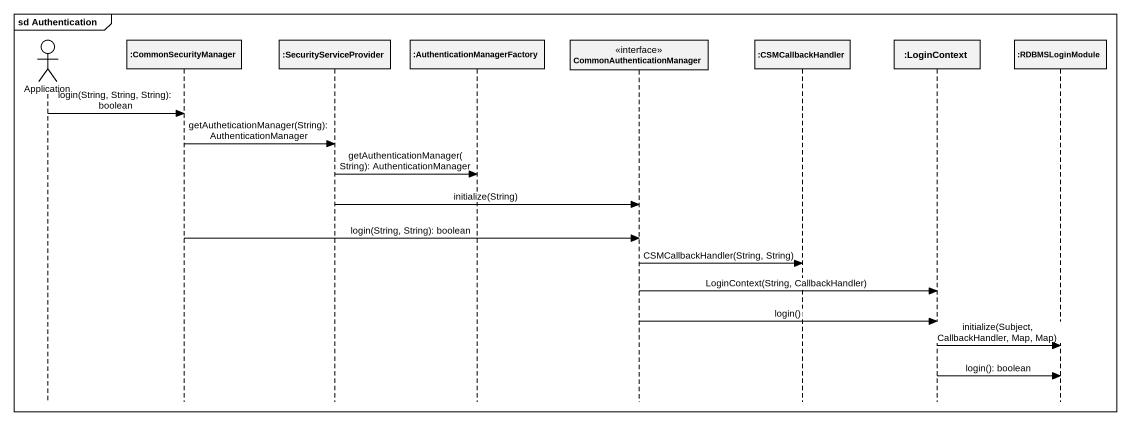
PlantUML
@startuml
mainframe sd Authentication
hide footbox
actor Application
participant ":CommonSecurityManager" as CommonSecurityManager
participant ":SecurityServiceProvider" as SecurityServiceProvider
participant ":AuthenticationManagerFactory" as AuthenticationManagerFactory
participant CommonAuthenticationManager <<interface>>
participant ":CSMCallbackHandler" as CSMCallbackHandler
participant ":LoginContext" as LoginContext
participant ":RDBMSLoginModule" as RDBMSLoginModule

Application -> CommonSecurityManager : login(String, String, String): boolean
CommonSecurityManager -> SecurityServiceProvider : getAutheticationManager(String): AuthenticationManager
SecurityServiceProvider -> AuthenticationManagerFactory : getAuthenticationManager(String): AuthenticationManager
SecurityServiceProvider -> CommonAuthenticationManager : initialize(String)
CommonSecurityManager -> CommonAuthenticationManager : login(String, String): boolean
CommonAuthenticationManager -> CSMCallbackHandler : CSMCallbackHandler(String, String)
CommonAuthenticationManager -> LoginContext : LoginContext(String, CallbackHandler)
CommonAuthenticationManager -> LoginContext : login()
LoginContext -> RDBMSLoginModule : initialize(Subject, CallbackHandler, Map, Map)
LoginContext -> RDBMSLoginModule : login(): boolean
@enduml
